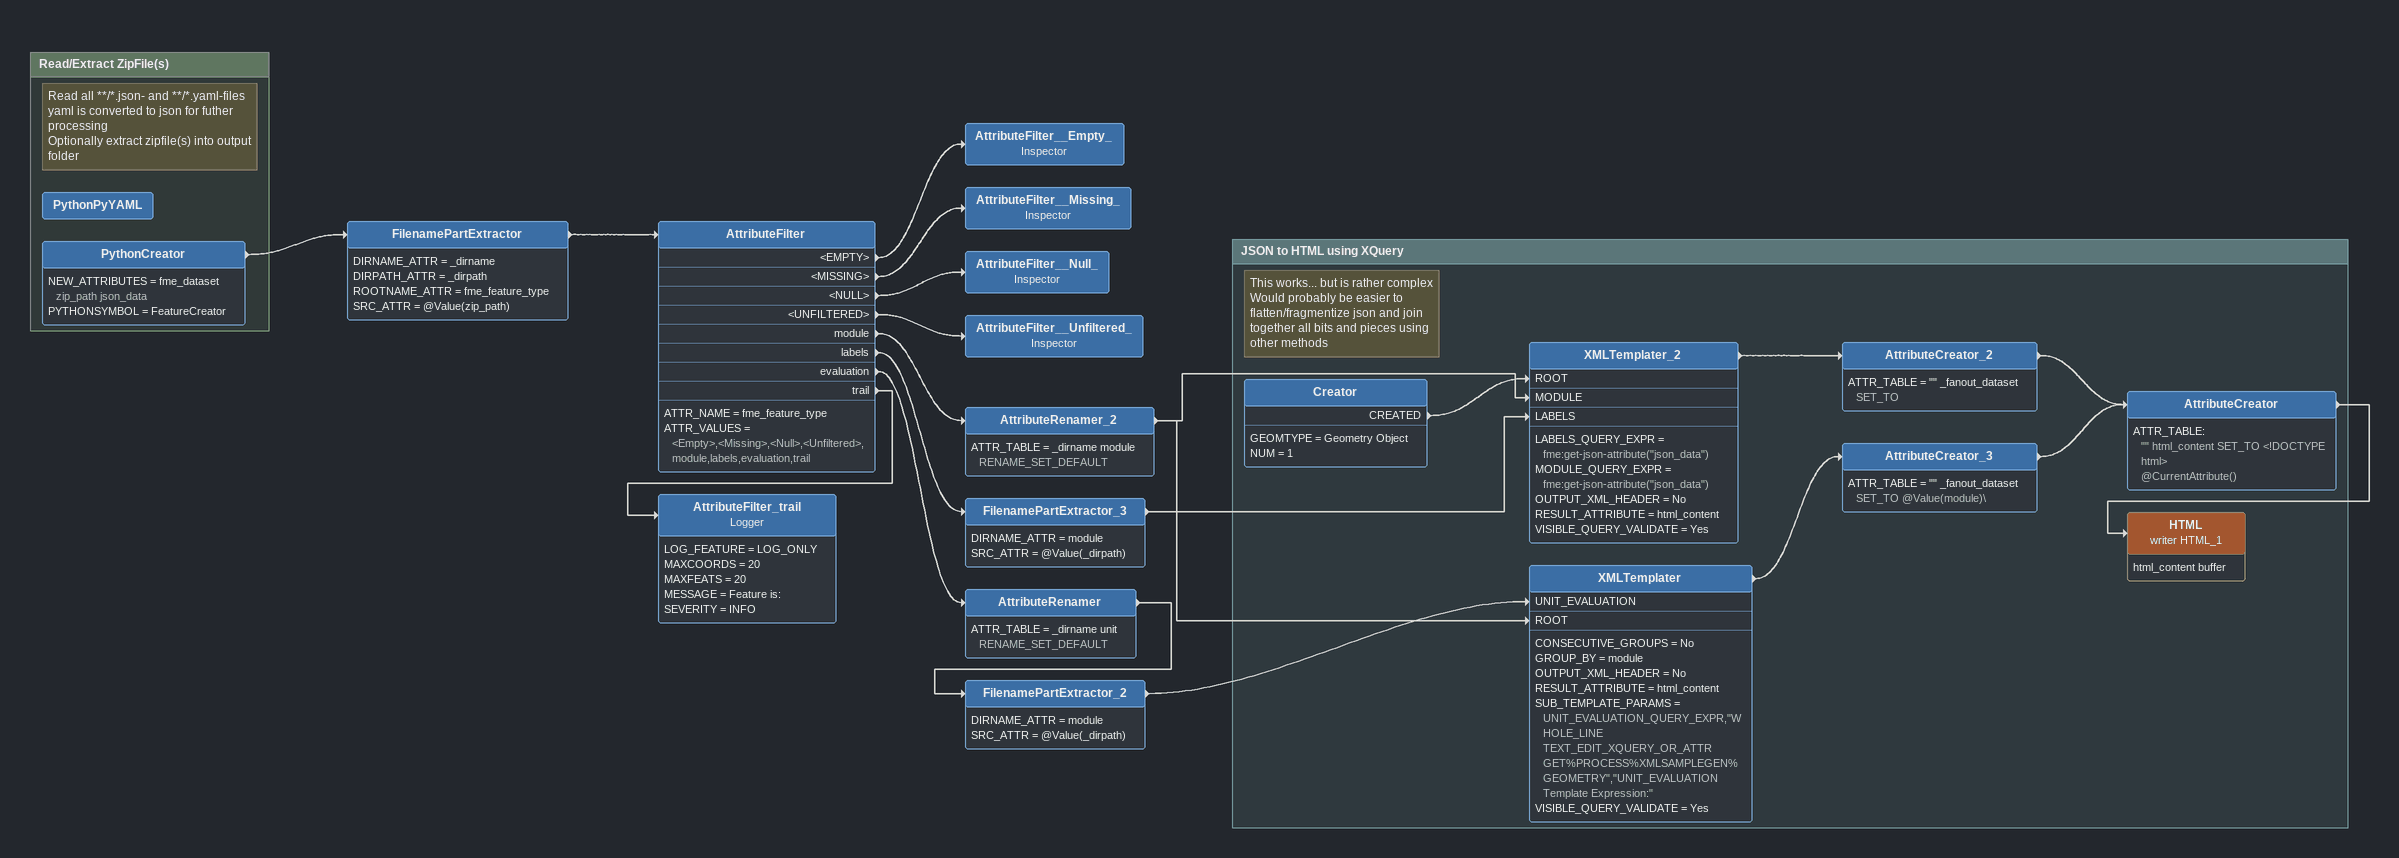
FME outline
FilenamePartExtractor
    DIRNAME_ATTR = _dirname
    DIRPATH_ATTR = _dirpath
    ROOTNAME_ATTR = fme_feature_type
    SRC_ATTR = @Value(zip_path)
    -> AttributeFilter
AttributeFilter
    ATTR_NAME = fme_feature_type
    ATTR_VALUES = <Empty>,<Missing>,<Null>,<Unfiltered>,module,labels,evaluation,trail
    <EMPTY> -> AttributeFilter__Empty_
    <MISSING> -> AttributeFilter__Missing_
    <NULL> -> AttributeFilter__Null_
    <UNFILTERED> -> AttributeFilter__Unfiltered_
    module -> AttributeRenamer_2
    labels -> FilenamePartExtractor_3
    evaluation -> AttributeRenamer
    trail -> AttributeFilter_trail
AttributeFilter__Empty_: Inspector
AttributeFilter__Missing_: Inspector
AttributeFilter__Null_: Inspector
AttributeFilter__Unfiltered_: Inspector
AttributeFilter_trail: Logger
    LOG_FEATURE = LOG_ONLY
    MAXCOORDS = 20
    MAXFEATS = 20
    MESSAGE = Feature is:
    SEVERITY = INFO
AttributeRenamer_2
    ATTR_TABLE = _dirname module RENAME_SET_DEFAULT
    -> XMLTemplater [ROOT]
    -> XMLTemplater_2 [MODULE]
FilenamePartExtractor_3
    DIRNAME_ATTR = module
    SRC_ATTR = @Value(_dirpath)
    -> XMLTemplater_2 [LABELS]
AttributeRenamer
    ATTR_TABLE = _dirname unit RENAME_SET_DEFAULT
    -> FilenamePartExtractor_2
FilenamePartExtractor_2
    DIRNAME_ATTR = module
    SRC_ATTR = @Value(_dirpath)
    -> XMLTemplater [UNIT_EVALUATION]

Bookmark: Read/Extract ZipFile(s)
Note: Read all **/*.json- and **/*.yaml-files / yaml is converted to json for futher processing / Optionally extract zipfile(s) into output folder
PythonPyYAML
PythonCreator
    NEW_ATTRIBUTES = fme_dataset zip_path json_data
    PYTHONSYMBOL = FeatureCreator
    -> FilenamePartExtractor

Bookmark: JSON to HTML using XQuery
XMLTemplater
    CONSECUTIVE_GROUPS = No
    GROUP_BY = module
    OUTPUT_XML_HEADER = No
    RESULT_ATTRIBUTE = html_content
    SUB_TEMPLATE_PARAMS = UNIT_EVALUATION_QUERY_EXPR,"WHOLE_LINE TEXT_EDIT_XQUERY_OR_ATTR GET%PROCESS%XMLSAMPLEGEN%GEOMETRY","UNIT_EVALUATION Template Expression:"
    VISIBLE_QUERY_VALIDATE = Yes
    -> AttributeCreator_3
AttributeCreator_3
    ATTR_TABLE = "" _fanout_dataset SET_TO @Value(module)\
    -> AttributeCreator
Note: This works... but is rather complex / Would probably be easier to flatten/fragmentize json and join together all bits and pieces using other methods
Creator
    GEOMTYPE = Geometry Object
    NUM = 1
    CREATED -> XMLTemplater_2 [ROOT]
XMLTemplater_2
    LABELS_QUERY_EXPR = fme:get-json-attribute("json_data")
    MODULE_QUERY_EXPR = fme:get-json-attribute("json_data")
    OUTPUT_XML_HEADER = No
    RESULT_ATTRIBUTE = html_content
    VISIBLE_QUERY_VALIDATE = Yes
    -> AttributeCreator_2
AttributeCreator_2
    ATTR_TABLE = "" _fanout_dataset SET_TO
    -> AttributeCreator
AttributeCreator
    ATTR_TABLE:
      "" html_content SET_TO <!DOCTYPE html>
      @CurrentAttribute()
    -> HTML (writer HTML_1)
HTML (writer HTML_1)
    attributes: html_content buffer
